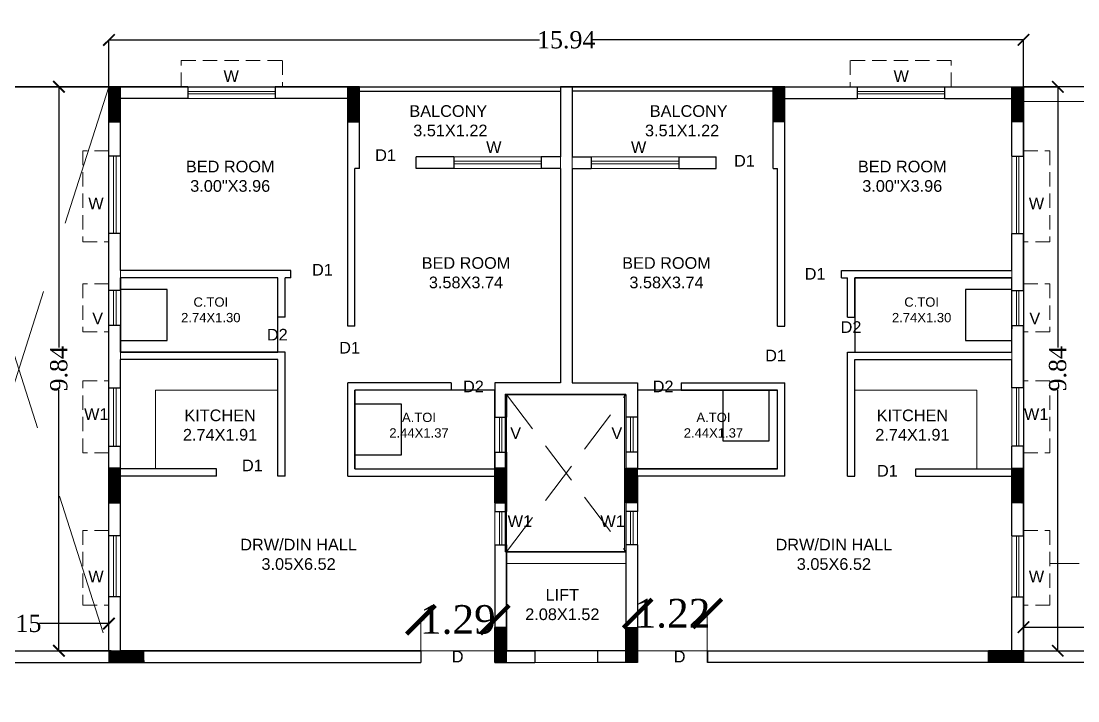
# Model space of a CAD drawing. Header units: metres. Extents: x 0 to 63445, y 32361 to 32804.
# Drawn here: x 63182.83 to 63201.25, y 32635.1 to 32646.96 of the extents above; entities that cross this region are included whole.
import ezdxf

# ---------------------------------------------------------------- set-up
doc = ezdxf.new("R2010")
doc.units = ezdxf.units.M
doc.header["$MEASUREMENT"] = 0
doc.header["$PDMODE"] = 34
doc.header["$PDSIZE"] = -10
for name, pattern in [('CONTINULUS', [0]), ('DASHED', [0.75, 0.5, -0.25]), ('DASHED2', [0.375, 0.25, -0.125])]:
    doc.linetypes.add(name, pattern=pattern)
doc.layers.get('0').update_dxf_attribs({"lineweight": 25})
doc.layers.add('BLK_1_FLR_4_BATH', color=3, linetype='Continuous', plot=False)
doc.layers.add('BLK_1_FLR_4_WATER_CLOSET', color=2, linetype='Continuous', plot=False)
for name, color, linetype, lineweight in [('BLK_1_FLR_4_BLT_UP_AREA', 14, 'DASHED', 9), ('BLK_1_FLR_4_BLT_UP_AREA_DEDUCT', 41, 'DASHED', 9), ('BLK_1_FLR_4_EXIT_WIDTH_DOOR', 7, 'Continuous', 0), ('BLK_1_FLR_4_LIFT_1', 1, 'DASHED', 9), ('BLK_1_FLR_4_UNITFA', 7, 'Continuous', 0), ('COLUMN', 1, 'Continuous', 30), ('elev', 252, 'Continuous', 20), ('hatch', 251, 'Continuous', 20), ('STEPS', 114, 'Continuous', 20), ('TEXT-2', 65, 'Continuous', 18), ('wall', 7, 'Continuous', 30), ('window', 154, 'Continuous', 9)]:
    doc.layers.add(name, color=color, linetype=linetype, lineweight=lineweight)
doc.layers.add('text', color=65, linetype='Continuous')
doc.styles.add('AutoDCRFont', font='arial.ttf')
doc.styles.get("Standard").update_dxf_attribs({"font": 'arial.ttf', "height": 0.4})
doc.styles.add('TNR', font='times.ttf', dxfattribs={"height": 0.5})
doc.dimstyles.new('ARCHANA', dxfattribs={"dimscale": 0, "dimtxt": 0.5, "dimasz": 0.5, "dimexe": 0, "dimexo": 0, "dimgap": 0, "dimtad": 0, "dimzin": 0, "dimdsep": 46, "dimtxsty": 'TNR', "dimblk": 'ARCHTICK', "dimcen": 0.09, "dimclrd": 36, "dimclre": 36, "dimclrt": 7, "dimadec": 0, "dimazin": 0, "dimtfac": 1, "dimtofl": 0, "dimtmove": 0, "dimatfit": 3, "dimldrblk": 'ARCHTICK', "dimfxl": 1, "dimfrac": 2, "dimtolj": 1, "dimtzin": 0, "dimlwd": -1, "dimlwe": -1, "dimarcsym": 0})

# ---------------------------------------------------------------- blocks, each defined once
blk = doc.blocks.new('A$C7D115503')
at = {"layer": 'COLUMN', "ltscale": 3}
h = blk.add_hatch(dxfattribs=at)
h.set_pattern_fill('ANSI31', color=256, style=0)
h.paths.add_polyline_path([(-14.36, -11.59), (-6.36, -11.59), (-6.36, 12.41), (-14.36, 12.41)])
at = {"layer": 'COLUMN', "ltscale": 0.05}
for p, q in [((-14.36, 12.41), (-6.36, 12.41)), ((-14.36, 12.41), (-14.36, -11.59)), ((-6.36, 12.41), (-6.36, -11.59)), ((-6.36, -11.59), (-14.36, -11.59))]:
    blk.add_line(p, q, dxfattribs=at)
blk = doc.blocks.new('_ArchTick')
at = {"color": 0, "linetype": 'ByBlock', "const_width": 0.15}
blk.add_lwpolyline([(-0.5, -0.5), (0.5, 0.5)], dxfattribs=at)
blk = doc.blocks.new('*D677')
at = {"layer": 'Defpoints', "color": 0, "ltscale": 0.5, "transparency": 16777216}
for p in [(63184.36, 32636.449), (63181.212, 32635.975), (63184.36, 32635.975)]:
    blk.add_point(p, dxfattribs=at)
at = {"layer": 'wall', "color": 36, "ltscale": 0.5, "transparency": 16777216}
for p, q in [((63181.212, 32635.975), (63181.212, 32636.449)), ((63181.212, 32636.449), (63182.422, 32636.449)), ((63184.36, 32636.449), (63183.15, 32636.449)), ((63184.36, 32635.975), (63184.36, 32636.449))]:
    blk.add_line(p, q, dxfattribs=at)
at = {"layer": 'wall', "color": 36, "ltscale": 0.5, "transparency": 16777216, "xscale": 0.2, "yscale": 0.2, "zscale": 0.2, "rotation": 180}
blk.add_blockref('_ArchTick', (63181.212, 32636.449), dxfattribs=at)
at = {"layer": 'wall', "color": 36, "ltscale": 0.5, "transparency": 16777216, "xscale": 0.2, "yscale": 0.2, "zscale": 0.2}
blk.add_blockref('_ArchTick', (63184.36, 32636.449), dxfattribs=at)
at = {"layer": 'wall', "color": 7, "ltscale": 0.5, "transparency": 16777216, "insert": (63182.786, 32636.449), "char_height": 0.5, "attachment_point": 5, "style": 'TNR'}
blk.add_mtext('\\A1;{\\H0.6x;3.15}', dxfattribs=at)
blk = doc.blocks.new('*D678')
at = {"layer": 'Defpoints', "color": 0, "ltscale": 0.5, "transparency": 16777216}
for p in [(63183.487, 32645.814), (63184.36, 32645.814), (63184.36, 32635.975)]:
    blk.add_point(p, dxfattribs=at)
at = {"layer": 'wall', "color": 36, "ltscale": 0.5, "transparency": 16777216}
for p, q in [((63184.36, 32645.814), (63183.487, 32645.814)), ((63183.487, 32645.814), (63183.487, 32641.265)), ((63183.487, 32635.975), (63183.487, 32640.523)), ((63184.36, 32635.975), (63183.487, 32635.975))]:
    blk.add_line(p, q, dxfattribs=at)
at = {"layer": 'wall', "color": 36, "ltscale": 0.5, "transparency": 16777216, "xscale": 0.2, "yscale": 0.2, "zscale": 0.2}
for p, rotation in [((63183.487, 32645.814), 90), ((63183.487, 32635.975), 270)]:
    blk.add_blockref('_ArchTick', p, dxfattribs=dict(at, rotation=rotation))
at = {"layer": 'wall', "color": 7, "ltscale": 0.5, "transparency": 16777216, "insert": (63183.487, 32640.894), "char_height": 0.5, "attachment_point": 5, "rotation": 90, "style": 'TNR'}
blk.add_mtext('\\A1;{\\H0.6x;9.84}', dxfattribs=at)
blk = doc.blocks.new('*D679')
at = {"layer": 'Defpoints', "color": 0, "ltscale": 0.5, "transparency": 16777216}
for p in [(63200.304, 32645.812), (63200.304, 32635.975), (63200.902, 32635.975)]:
    blk.add_point(p, dxfattribs=at)
at = {"layer": 'wall', "color": 36, "ltscale": 0.5, "transparency": 16777216}
for p, q in [((63200.304, 32645.812), (63200.902, 32645.812)), ((63200.902, 32645.812), (63200.902, 32641.265)), ((63200.902, 32635.975), (63200.902, 32640.523)), ((63200.304, 32635.975), (63200.902, 32635.975))]:
    blk.add_line(p, q, dxfattribs=at)
at = {"layer": 'wall', "color": 36, "ltscale": 0.5, "transparency": 16777216, "xscale": 0.2, "yscale": 0.2, "zscale": 0.2}
for p, rotation in [((63200.902, 32645.812), 90), ((63200.902, 32635.975), 270)]:
    blk.add_blockref('_ArchTick', p, dxfattribs=dict(at, rotation=rotation))
at = {"layer": 'wall', "color": 7, "ltscale": 0.5, "transparency": 16777216, "insert": (63200.902, 32640.894), "char_height": 0.5, "attachment_point": 5, "rotation": 90, "style": 'TNR'}
blk.add_mtext('\\A1;{\\H0.6x;9.84}', dxfattribs=at)
blk = doc.blocks.new('*D680')
at = {"layer": 'Defpoints', "color": 0, "ltscale": 0.5, "transparency": 16777216}
for p in [(63200.304, 32636.386), (63200.304, 32635.975), (63203.75, 32635.975)]:
    blk.add_point(p, dxfattribs=at)
at = {"layer": 'wall', "color": 36, "ltscale": 0.5, "transparency": 16777216}
for p, q in [((63200.304, 32635.975), (63200.304, 32636.386)), ((63200.304, 32636.386), (63201.663, 32636.386)), ((63203.75, 32636.386), (63202.391, 32636.386)), ((63203.75, 32635.975), (63203.75, 32636.386))]:
    blk.add_line(p, q, dxfattribs=at)
at = {"layer": 'wall', "color": 36, "ltscale": 0.5, "transparency": 16777216, "xscale": 0.2, "yscale": 0.2, "zscale": 0.2, "rotation": 180}
blk.add_blockref('_ArchTick', (63200.304, 32636.386), dxfattribs=at)
at = {"layer": 'wall', "color": 36, "ltscale": 0.5, "transparency": 16777216, "xscale": 0.2, "yscale": 0.2, "zscale": 0.2}
blk.add_blockref('_ArchTick', (63203.75, 32636.386), dxfattribs=at)
at = {"layer": 'wall', "color": 7, "ltscale": 0.5, "transparency": 16777216, "insert": (63202.027, 32636.386), "char_height": 0.5, "attachment_point": 5, "style": 'TNR'}
blk.add_mtext('\\A1;{\\H0.6x;3.45}', dxfattribs=at)
blk = doc.blocks.new('*D670')
at = {"layer": 'Defpoints', "color": 0, "ltscale": 0.5, "transparency": 16777216}
for p in [(63184.36, 32646.631), (63184.36, 32645.812), (63200.304, 32645.812)]:
    blk.add_point(p, dxfattribs=at)
at = {"layer": 'wall', "color": 36, "ltscale": 0.5, "transparency": 16777216}
for p, q in [((63184.36, 32645.812), (63184.36, 32646.631)), ((63184.36, 32646.631), (63191.867, 32646.631)), ((63200.304, 32646.631), (63192.797, 32646.631)), ((63200.304, 32645.812), (63200.304, 32646.631))]:
    blk.add_line(p, q, dxfattribs=at)
at = {"layer": 'wall', "color": 36, "ltscale": 0.5, "transparency": 16777216, "xscale": 0.2, "yscale": 0.2, "zscale": 0.2, "rotation": 180}
blk.add_blockref('_ArchTick', (63184.36, 32646.631), dxfattribs=at)
at = {"layer": 'wall', "color": 36, "ltscale": 0.5, "transparency": 16777216, "xscale": 0.2, "yscale": 0.2, "zscale": 0.2}
blk.add_blockref('_ArchTick', (63200.304, 32646.631), dxfattribs=at)
at = {"layer": 'wall', "color": 7, "ltscale": 0.5, "transparency": 16777216, "insert": (63192.332, 32646.631), "char_height": 0.5, "attachment_point": 5, "style": 'TNR'}
blk.add_mtext('\\A1;{\\H0.6x;15.94}', dxfattribs=at)
blk = doc.blocks.new('*D1017')
at = {"layer": 'BLK_1_FLR_4_EXIT_WIDTH_DOOR', "color": 36, "ltscale": 0.5, "transparency": 16777216}
for p, q in [((63189.799, 32635.772), (63189.799, 32636.516)), ((63189.799, 32636.516), (63189.857, 32636.516)), ((63191.088, 32636.516), (63191.03, 32636.516)), ((63191.088, 32635.772), (63191.088, 32636.516))]:
    blk.add_line(p, q, dxfattribs=at)
at = {"layer": 'Defpoints', "color": 0, "ltscale": 0.5, "transparency": 16777216}
for p in [(63191.088, 32636.516), (63189.799, 32635.772), (63191.088, 32635.772)]:
    blk.add_point(p, dxfattribs=at)
at = {"layer": 'BLK_1_FLR_4_EXIT_WIDTH_DOOR', "color": 36, "ltscale": 0.5, "transparency": 16777216, "xscale": 0.5, "yscale": 0.5, "zscale": 0.5, "rotation": 180}
blk.add_blockref('_ArchTick', (63189.799, 32636.516), dxfattribs=at)
at = {"layer": 'BLK_1_FLR_4_EXIT_WIDTH_DOOR', "color": 36, "ltscale": 0.5, "transparency": 16777216, "xscale": 0.5, "yscale": 0.5, "zscale": 0.5}
blk.add_blockref('_ArchTick', (63191.088, 32636.516), dxfattribs=at)
at = {"layer": 'BLK_1_FLR_4_EXIT_WIDTH_DOOR', "color": 7, "ltscale": 0.5, "transparency": 16777216, "insert": (63190.443, 32636.516), "char_height": 0.5, "attachment_point": 5, "style": 'TNR'}
blk.add_mtext('\\A1;1.29', dxfattribs=at)
blk = doc.blocks.new('*D1018')
at = {"layer": 'BLK_1_FLR_4_EXIT_WIDTH_DOOR', "color": 36, "ltscale": 0.5, "transparency": 16777216}
for p, q in [((63193.577, 32635.772), (63193.577, 32636.624)), ((63193.577, 32636.624), (63193.597, 32636.624)), ((63194.792, 32636.624), (63194.772, 32636.624)), ((63194.792, 32635.772), (63194.792, 32636.624))]:
    blk.add_line(p, q, dxfattribs=at)
at = {"layer": 'Defpoints', "color": 0, "ltscale": 0.5, "transparency": 16777216}
for p in [(63194.792, 32636.624), (63193.577, 32635.772), (63194.792, 32635.772)]:
    blk.add_point(p, dxfattribs=at)
at = {"layer": 'BLK_1_FLR_4_EXIT_WIDTH_DOOR', "color": 36, "ltscale": 0.5, "transparency": 16777216, "xscale": 0.5, "yscale": 0.5, "zscale": 0.5, "rotation": 180}
blk.add_blockref('_ArchTick', (63193.577, 32636.624), dxfattribs=at)
at = {"layer": 'BLK_1_FLR_4_EXIT_WIDTH_DOOR', "color": 36, "ltscale": 0.5, "transparency": 16777216, "xscale": 0.5, "yscale": 0.5, "zscale": 0.5}
blk.add_blockref('_ArchTick', (63194.792, 32636.624), dxfattribs=at)
at = {"layer": 'BLK_1_FLR_4_EXIT_WIDTH_DOOR', "color": 7, "ltscale": 0.5, "transparency": 16777216, "insert": (63194.184, 32636.624), "char_height": 0.5, "attachment_point": 5, "style": 'TNR'}
blk.add_mtext('\\A1;1.22', dxfattribs=at)

msp = doc.modelspace()

# ---------------------------------------------------------------- linework, layer by layer
at = {"layer": 'BLK_1_FLR_4_BATH', "color": 3}
for points in [[(63187.3028, 32642.4799), (63184.5633, 32642.4799), (63184.5633, 32641.1832), (63187.3028, 32641.1832)], [(63200.101, 32642.4799), (63197.3615, 32642.4799), (63197.3615, 32641.1832), (63200.101, 32641.1832)], [(63191.0875, 32640.5216), (63188.649, 32640.5216), (63188.649, 32639.15), (63191.0875, 32639.15)], [(63196.0152, 32640.5216), (63193.5767, 32640.5216), (63193.5767, 32639.15), (63196.0152, 32639.15)]]:
    msp.add_lwpolyline(points, close=True, dxfattribs=at)
at = {"layer": 'BLK_1_FLR_4_BLT_UP_AREA', "color": 14, "linetype": 'CONTINULUS', "ltscale": 0.05}
msp.add_lwpolyline([(63233.1569, 32645.8136), (63170.8973, 32645.8136), (63170.8973, 32644.2047), (63170.2876, 32644.2047), (63170.2876, 32642.3547), (63169.778, 32642.3547), (63169.778, 32642.3547), (63169.778, 32635.9241), (63170.8973, 32635.9241), (63170.8973, 32633.4856), (63169.778, 32633.4856), (63169.778, 32627.055), (63170.2876, 32627.055), (63170.2876, 32625.205), (63170.8973, 32625.205), (63170.8973, 32623.5961), (63233.1569, 32623.5961)], dxfattribs=at)
at = {"layer": 'BLK_1_FLR_4_BLT_UP_AREA_DEDUCT', "color": 14, "linetype": 'Continuous'}
for points in [[(63184.3601, 32635.9749), (63181.1886, 32635.9749), (63181.1886, 32645.8195), (63184.3601, 32645.8195)], [(63203.7499, 32635.7776), (63200.3042, 32635.7776), (63200.3042, 32645.8195), (63203.7499, 32645.8195)], [(63193.3507, 32640.4513), (63191.2678, 32640.4513), (63191.2678, 32637.7021), (63193.3507, 32637.7021)], [(63191.2907, 32637.4989), (63193.3736, 32637.4989), (63193.3736, 32635.9749), (63191.2907, 32635.9749)]]:
    msp.add_lwpolyline(points, close=True, dxfattribs=at)
at = {"layer": 'BLK_1_FLR_4_LIFT_1', "color": 1, "linetype": 'CONTINULUS', "ltscale": 0.05}
msp.add_lwpolyline([(63193.3736, 32637.4989), (63191.2907, 32637.4989), (63191.2907, 32635.9749), (63193.3736, 32635.9749)], close=True, dxfattribs=at)
at = {"layer": 'BLK_1_FLR_4_UNITFA', "color": 3, "ltscale": 0.5}
for points in [[(63192.2305, 32645.7363), (63192.2305, 32640.6486), (63191.0875, 32640.6486), (63191.0875, 32635.9749), (63184.5633, 32635.9749), (63184.5633, 32645.6093), (63188.5982, 32645.6093), (63188.5982, 32645.7363), (63192.2305, 32645.7363)], [(63192.4338, 32645.7363), (63192.4338, 32640.6486), (63193.5768, 32640.6486), (63193.5768, 32635.9749), (63200.101, 32635.9749), (63200.101, 32645.6093), (63196.0661, 32645.6093), (63196.0661, 32645.7363), (63192.4338, 32645.7363)]]:
    msp.add_lwpolyline(points, close=True, dxfattribs=at)
at = {"layer": 'BLK_1_FLR_4_WATER_CLOSET', "color": 3}
for points in [[(63185.372, 32642.274), (63184.5633, 32642.274), (63184.5633, 32641.3891), (63185.372, 32641.3891)], [(63200.101, 32642.274), (63199.2923, 32642.274), (63199.2923, 32641.3891), (63200.101, 32641.3891)], [(63195.8683, 32640.5216), (63195.0596, 32640.5216), (63195.0596, 32639.6367), (63195.8683, 32639.6367)], [(63189.4577, 32640.2783), (63188.649, 32640.2783), (63188.649, 32639.3933), (63189.4577, 32639.3933)]]:
    msp.add_lwpolyline(points, close=True, dxfattribs=at)
at = {"layer": 'elev', "ltscale": 0.05}
for p, q in [((63185.1729, 32639.15), (63185.1729, 32640.5216)), ((63187.3028, 32640.5216), (63185.1729, 32640.5216)), ((63197.3615, 32640.5216), (63199.4914, 32640.5216)), ((63199.4914, 32639.15), (63199.4914, 32640.5216))]:
    msp.add_line(p, q, dxfattribs=at)
at = {"layer": 'elev', "linetype": 'DASHED2', "ltscale": 3}
for p, q in [((63191.2907, 32640.4454), (63193.3736, 32637.7021)), ((63191.2907, 32637.7021), (63193.3736, 32640.4454))]:
    msp.add_line(p, q, dxfattribs=at)
at = {"layer": 'hatch', "linetype": 'DASHED2', "ltscale": 10}
for p, q in [((63181.2116, 32645.8136), (63184.3601, 32635.9749)), ((63184.3601, 32645.8125), (63181.2116, 32635.9749))]:
    msp.add_line(p, q, dxfattribs=at)
at = {"layer": 'hatch'}
for p, q in [((63191.786, 32635.9749), (63193.0053, 32635.9749)), ((63191.786, 32635.7717), (63193.0053, 32635.7717))]:
    msp.add_line(p, q, dxfattribs=at)
at = {"layer": 'STEPS'}
for p, q in [((63200.3042, 32645.8125), (63203.7499, 32645.8125)), ((63200.3042, 32645.5585), (63203.7499, 32645.5585)), ((63201.2745, 32637.4989), (63200.7614, 32637.4989)), ((63203.7499, 32635.9749), (63200.3042, 32635.9749)), ((63203.7499, 32635.7717), (63200.3042, 32635.7717))]:
    msp.add_line(p, q, dxfattribs=at)
at = {"layer": 'wall'}
for p, q in [((63181.2116, 32645.8136), (63184.3601, 32645.8136)), ((63191.2907, 32637.7021), (63193.3736, 32637.7021)), ((63191.2907, 32637.7021), (63193.3736, 32637.7021)), ((63181.2116, 32635.9749), (63189.7994, 32635.9749)), ((63191.2907, 32635.9749), (63191.786, 32635.9749)), ((63191.786, 32635.9749), (63191.786, 32635.7717)), ((63193.3736, 32635.9749), (63192.8783, 32635.9749)), ((63192.8783, 32635.9749), (63192.8783, 32635.7717)), ((63181.2116, 32635.7717), (63189.7994, 32635.7717)), ((63191.0875, 32635.7717), (63191.786, 32635.7717)), ((63193.5768, 32635.7717), (63192.8783, 32635.7717))]:
    msp.add_line(p, q, dxfattribs=at)
at = {"layer": 'wall', "ltscale": 0.05}
for p, q in [((63184.3601, 32644.6051), (63184.3601, 32645.8125)), ((63185.7358, 32645.8125), (63184.3601, 32645.8125)), ((63188.522, 32645.8125), (63187.2598, 32645.8125)), ((63188.522, 32645.2029), (63188.522, 32645.8125)), ((63188.522, 32645.8125), (63192.2305, 32645.8125)), ((63188.5982, 32645.2029), (63188.5982, 32645.7363)), ((63188.5982, 32645.7363), (63192.2305, 32645.7363)), ((63192.2305, 32645.8125), (63192.2305, 32644.5933)), ((63192.2305, 32645.8125), (63192.4338, 32645.8125)), ((63192.2305, 32645.8125), (63192.2305, 32644.5933)), ((63192.4338, 32645.8125), (63192.2305, 32645.8125)), ((63192.4338, 32645.8125), (63192.2305, 32645.8125)), ((63192.2305, 32645.8125), (63192.4338, 32645.8125)), ((63192.4338, 32645.8125), (63192.4338, 32644.5933)), ((63196.1423, 32645.8125), (63192.4338, 32645.8125)), ((63192.4338, 32645.8125), (63192.4338, 32644.5933)), ((63196.0661, 32645.7363), (63192.4338, 32645.7363)), ((63196.0661, 32645.2029), (63196.0661, 32645.7363)), ((63196.1423, 32645.8125), (63197.4045, 32645.8125)), ((63196.1423, 32645.2029), (63196.1423, 32645.8125)), ((63198.9285, 32645.8125), (63200.3042, 32645.8125)), ((63200.3042, 32644.6051), (63200.3042, 32645.8125)), ((63184.5633, 32644.6051), (63184.5633, 32645.6093)), ((63185.7358, 32645.6093), (63184.5633, 32645.6093)), ((63185.7358, 32645.6093), (63185.7358, 32645.622)), ((63188.522, 32645.6093), (63187.2598, 32645.6093)), ((63196.1423, 32645.6093), (63197.4045, 32645.6093)), ((63198.9285, 32645.6093), (63198.9285, 32645.622)), ((63198.9285, 32645.6093), (63200.101, 32645.6093)), ((63200.101, 32644.6051), (63200.101, 32645.6093)), ((63188.522, 32641.6393), (63188.522, 32645.2029)), ((63188.7252, 32644.39), (63188.7252, 32645.2029)), ((63195.9391, 32644.39), (63195.9391, 32645.2029)), ((63196.1423, 32641.6393), (63196.1423, 32645.2029)), ((63190.3718, 32644.5933), (63189.7159, 32644.5933)), ((63189.7159, 32644.39), (63189.7159, 32644.5933)), ((63192.2305, 32644.5933), (63191.8958, 32644.5933)), ((63192.4338, 32644.5933), (63192.7685, 32644.5933)), ((63194.2925, 32644.5933), (63194.9484, 32644.5933)), ((63194.9484, 32644.39), (63194.9484, 32644.5933)), ((63188.7252, 32644.39), (63188.649, 32644.39)), ((63188.649, 32641.6393), (63188.649, 32644.39)), ((63190.3718, 32644.39), (63189.7159, 32644.39)), ((63192.2305, 32644.39), (63191.8958, 32644.39)), ((63192.2305, 32644.39), (63192.2305, 32640.6486)), ((63192.2305, 32644.39), (63192.2305, 32640.6486)), ((63192.4338, 32644.39), (63192.7685, 32644.39)), ((63192.4338, 32644.39), (63192.4338, 32640.6486)), ((63192.4338, 32644.39), (63192.4338, 32640.6486)), ((63194.2925, 32644.39), (63194.9484, 32644.39)), ((63195.9391, 32644.39), (63196.0153, 32644.39)), ((63196.0153, 32641.6393), (63196.0153, 32644.39)), ((63184.3601, 32642.2579), (63184.3601, 32643.2514)), ((63184.5633, 32642.6069), (63184.5633, 32643.2514)), ((63200.101, 32642.6069), (63200.101, 32643.2514)), ((63200.3042, 32642.2579), (63200.3042, 32643.2514)), ((63187.4298, 32642.6069), (63184.5633, 32642.6069)), ((63187.5314, 32642.6069), (63184.5633, 32642.6069)), ((63187.5314, 32642.4799), (63187.5314, 32642.6069)), ((63197.1329, 32642.6069), (63200.101, 32642.6069)), ((63197.1329, 32642.4799), (63197.1329, 32642.6069)), ((63197.2345, 32642.6069), (63200.101, 32642.6069)), ((63184.5633, 32642.2579), (63184.5633, 32642.4799)), ((63187.3028, 32642.4799), (63184.5633, 32642.4799)), ((63187.3028, 32642.4799), (63184.5633, 32642.4799)), ((63187.3028, 32641.7929), (63187.3028, 32642.4799)), ((63187.5314, 32642.4799), (63187.4298, 32642.4799)), ((63187.4298, 32641.7929), (63187.4298, 32642.4799)), ((63197.1329, 32642.4799), (63197.2345, 32642.4799)), ((63197.2345, 32641.7929), (63197.2345, 32642.4799)), ((63197.3615, 32642.4799), (63200.101, 32642.4799)), ((63197.3615, 32642.4799), (63200.101, 32642.4799)), ((63197.3615, 32641.7929), (63197.3615, 32642.4799)), ((63200.101, 32642.2579), (63200.101, 32642.4799)), ((63184.3601, 32640.5595), (63184.3601, 32641.6483)), ((63184.5633, 32641.1832), (63184.5633, 32641.6483)), ((63187.4298, 32641.7929), (63187.3028, 32641.7929)), ((63197.2345, 32641.7929), (63197.3615, 32641.7929)), ((63200.101, 32641.1832), (63200.101, 32641.6483)), ((63200.3042, 32640.5595), (63200.3042, 32641.6483)), ((63188.649, 32641.6393), (63188.522, 32641.6393)), ((63188.649, 32641.6393), (63188.522, 32641.6393)), ((63196.0153, 32641.6393), (63196.1423, 32641.6393)), ((63196.0153, 32641.6393), (63196.1423, 32641.6393)), ((63187.4298, 32641.1832), (63184.5633, 32641.1832)), ((63187.4298, 32639.023), (63187.4298, 32641.1832)), ((63197.2345, 32641.1832), (63200.101, 32641.1832)), ((63197.2345, 32639.023), (63197.2345, 32641.1832)), ((63184.5633, 32640.5595), (63184.5633, 32641.0562)), ((63187.3028, 32641.0562), (63184.5633, 32641.0562)), ((63187.3028, 32639.023), (63187.3028, 32641.0562)), ((63197.3615, 32641.0562), (63200.101, 32641.0562)), ((63197.3615, 32639.023), (63197.3615, 32641.0562)), ((63200.101, 32640.5595), (63200.101, 32641.0562)), ((63190.3255, 32640.6486), (63188.522, 32640.6486)), ((63188.522, 32639.023), (63188.522, 32640.6486)), ((63190.3255, 32640.6486), (63190.3255, 32640.5216)), ((63192.2305, 32640.6486), (63191.0875, 32640.6486)), ((63191.0875, 32640.6486), (63191.0875, 32640.0473)), ((63192.4338, 32640.6486), (63193.5768, 32640.6486)), ((63193.5768, 32640.6486), (63193.5768, 32640.0473)), ((63194.3388, 32640.6486), (63196.1423, 32640.6486)), ((63194.3388, 32640.6486), (63194.3388, 32640.5216)), ((63196.1423, 32639.023), (63196.1423, 32640.6486)), ((63190.3255, 32640.5216), (63188.649, 32640.5216)), ((63188.649, 32639.15), (63188.649, 32640.5216)), ((63193.3736, 32640.4454), (63191.2907, 32640.4454)), ((63191.2907, 32640.4454), (63191.2907, 32640.0473)), ((63193.3736, 32640.4454), (63193.3736, 32640.0473)), ((63194.3388, 32640.5216), (63196.0153, 32640.5216)), ((63196.0153, 32639.15), (63196.0153, 32640.5216)), ((63184.3601, 32637.9797), (63184.3601, 32639.5434)), ((63184.5633, 32639.15), (63184.5633, 32639.5434)), ((63191.0875, 32639.4377), (63191.0875, 32639.15)), ((63191.2907, 32639.4377), (63191.2907, 32638.4047)), ((63193.3736, 32639.4377), (63193.3736, 32638.4047)), ((63193.5768, 32639.4377), (63193.5768, 32639.15)), ((63200.101, 32639.15), (63200.101, 32639.5434)), ((63200.3042, 32637.9797), (63200.3042, 32639.5434)), ((63186.236, 32639.15), (63184.5633, 32639.15)), ((63186.236, 32639.023), (63186.236, 32639.15)), ((63188.649, 32639.15), (63191.0875, 32639.15)), ((63196.0153, 32639.15), (63193.5768, 32639.15)), ((63198.4283, 32639.023), (63198.4283, 32639.15)), ((63198.4283, 32639.15), (63200.101, 32639.15)), ((63184.5633, 32637.9797), (63184.5633, 32639.023)), ((63186.236, 32639.023), (63184.5633, 32639.023)), ((63187.4298, 32639.023), (63187.3028, 32639.023)), ((63188.522, 32639.023), (63191.0875, 32639.023)), ((63191.0875, 32639.023), (63191.0875, 32638.4047)), ((63196.1423, 32639.023), (63193.5768, 32639.023)), ((63193.5768, 32639.023), (63193.5768, 32638.4047)), ((63197.2345, 32639.023), (63197.3615, 32639.023)), ((63198.4283, 32639.023), (63200.101, 32639.023)), ((63200.101, 32637.9797), (63200.101, 32639.023)), ((63191.0875, 32637.8205), (63191.0875, 32635.7717)), ((63191.2907, 32637.8205), (63191.2907, 32637.7021)), ((63193.3736, 32637.8205), (63193.3736, 32637.7021)), ((63193.5768, 32637.8205), (63193.5768, 32635.7717)), ((63191.2907, 32637.7021), (63191.2907, 32635.9749)), ((63193.3736, 32637.7021), (63193.3736, 32635.9749)), ((63184.3601, 32635.9749), (63184.3601, 32636.9129)), ((63184.5633, 32635.9749), (63184.5633, 32636.9129)), ((63200.101, 32635.9749), (63200.101, 32636.9129)), ((63200.3042, 32635.9749), (63200.3042, 32636.9129)), ((63189.7994, 32635.9749), (63184.5633, 32635.9749)), ((63189.7994, 32635.9749), (63189.7994, 32635.7717)), ((63194.7922, 32635.9749), (63200.101, 32635.9749)), ((63194.7922, 32635.9749), (63194.7922, 32635.7717))]:
    msp.add_line(p, q, dxfattribs=at)
at = {"layer": 'wall', "ltscale": 3}
for p, q in [((63185.7358, 32645.8125), (63185.7358, 32645.6093)), ((63187.2598, 32645.8125), (63187.2598, 32645.6093)), ((63197.4045, 32645.8125), (63197.4045, 32645.6093)), ((63198.9285, 32645.8125), (63198.9285, 32645.6093)), ((63184.5633, 32644.6051), (63184.3601, 32644.6051)), ((63190.3718, 32644.5933), (63190.3718, 32644.39)), ((63191.8958, 32644.5933), (63191.8958, 32644.39)), ((63192.7685, 32644.5933), (63192.7685, 32644.39)), ((63194.2925, 32644.5933), (63194.2925, 32644.39)), ((63200.101, 32644.6051), (63200.3042, 32644.6051)), ((63184.5633, 32643.2514), (63184.3601, 32643.2514)), ((63200.101, 32643.2514), (63200.3042, 32643.2514)), ((63184.5633, 32642.2579), (63184.3601, 32642.2579)), ((63200.101, 32642.2579), (63200.3042, 32642.2579)), ((63184.5633, 32641.6483), (63184.3601, 32641.6483)), ((63200.101, 32641.6483), (63200.3042, 32641.6483)), ((63184.3601, 32640.5595), (63184.5633, 32640.5595)), ((63200.3042, 32640.5595), (63200.101, 32640.5595)), ((63191.0875, 32640.0473), (63191.2907, 32640.0473)), ((63193.5768, 32640.0473), (63193.3736, 32640.0473)), ((63184.3601, 32639.5434), (63184.5633, 32639.5434)), ((63191.0875, 32639.4377), (63191.2907, 32639.4377)), ((63193.5768, 32639.4377), (63193.3736, 32639.4377)), ((63200.3042, 32639.5434), (63200.101, 32639.5434)), ((63191.0875, 32638.4047), (63191.2907, 32638.4047)), ((63193.5768, 32638.4047), (63193.3736, 32638.4047)), ((63184.5633, 32637.9797), (63184.3601, 32637.9797)), ((63200.101, 32637.9797), (63200.3042, 32637.9797)), ((63191.0875, 32637.8205), (63191.2907, 32637.8205)), ((63193.5768, 32637.8205), (63193.3736, 32637.8205)), ((63184.5633, 32636.9129), (63184.3601, 32636.9129)), ((63200.101, 32636.9129), (63200.3042, 32636.9129))]:
    msp.add_line(p, q, dxfattribs=at)
at = {"layer": 'wall', "ltscale": 0.1}
for p, q in [((63184.5633, 32641.6483), (63184.5633, 32641.5906)), ((63200.101, 32641.6483), (63200.101, 32641.5906)), ((63191.0875, 32639.4377), (63191.0875, 32639.38)), ((63193.5768, 32639.4377), (63193.5768, 32639.38))]:
    msp.add_line(p, q, dxfattribs=at)
at = {"layer": 'wall', "ltscale": 0.5}
msp.add_line((63199.6946, 32635.7717), (63194.7922, 32635.7717), dxfattribs=at)
msp.add_lwpolyline([(63181.2116, 32635.9749), (63184.3601, 32635.9749), (63184.3601, 32645.8136), (63200.3042, 32645.8136), (63200.3042, 32635.9749), (63203.7499, 32635.9749)], dxfattribs=at)
for points in [[(63191.2907, 32640.4454), (63193.3736, 32640.4454), (63193.3736, 32637.7021), (63191.2907, 32637.7021)], [(63191.2907, 32637.7021), (63193.3736, 32637.7021), (63193.3736, 32635.9749), (63191.2907, 32635.9749)]]:
    msp.add_lwpolyline(points, close=True, dxfattribs=at)
at = {"layer": 'window'}
for p, q in [((63187.2598, 32645.8125), (63185.7367, 32645.8125)), ((63187.2598, 32645.7326), (63185.7367, 32645.7326)), ((63197.4045, 32645.8125), (63198.9276, 32645.8125)), ((63197.4045, 32645.7326), (63198.9276, 32645.7326)), ((63187.2598, 32645.6892), (63185.7367, 32645.6892)), ((63187.2598, 32645.6093), (63185.7367, 32645.6093)), ((63197.4045, 32645.6892), (63198.9276, 32645.6892)), ((63197.4045, 32645.6093), (63198.9276, 32645.6093)), ((63184.3601, 32643.2514), (63184.3601, 32644.6051)), ((63184.4401, 32643.2514), (63184.4401, 32644.6051)), ((63184.4834, 32643.2514), (63184.4834, 32644.6051)), ((63184.5633, 32643.2514), (63184.5633, 32644.6051)), ((63191.8958, 32644.5933), (63190.3718, 32644.5933)), ((63192.7685, 32644.5933), (63194.2925, 32644.5933)), ((63200.101, 32643.2514), (63200.101, 32644.6051)), ((63200.1809, 32643.2514), (63200.1809, 32644.6051)), ((63200.2243, 32643.2514), (63200.2243, 32644.6051)), ((63200.3042, 32643.2514), (63200.3042, 32644.6051)), ((63191.8958, 32644.5133), (63190.3727, 32644.5133)), ((63191.8958, 32644.47), (63190.3727, 32644.47)), ((63192.7685, 32644.5133), (63194.2916, 32644.5133)), ((63192.7685, 32644.47), (63194.2916, 32644.47)), ((63191.8958, 32644.39), (63190.3727, 32644.39)), ((63192.7685, 32644.39), (63194.2916, 32644.39)), ((63184.3601, 32642.257), (63184.3601, 32642.2579)), ((63184.3601, 32641.6483), (63184.3602, 32642.2579)), ((63184.44, 32641.6483), (63184.4401, 32642.2579)), ((63184.44, 32642.257), (63184.44, 32642.2579)), ((63184.4833, 32641.6483), (63184.4834, 32642.2579)), ((63184.4833, 32642.257), (63184.4833, 32642.2579)), ((63184.5633, 32642.257), (63184.5633, 32642.2579)), ((63184.5633, 32641.6483), (63184.5634, 32642.2579)), ((63200.101, 32641.6483), (63200.1009, 32642.2579)), ((63200.101, 32642.257), (63200.101, 32642.2579)), ((63200.181, 32641.6483), (63200.1809, 32642.2579)), ((63200.181, 32642.257), (63200.181, 32642.2579)), ((63200.2243, 32641.6483), (63200.2243, 32642.2579)), ((63200.2243, 32642.257), (63200.2243, 32642.2579)), ((63200.3042, 32641.6483), (63200.3041, 32642.2579)), ((63200.3042, 32642.257), (63200.3042, 32642.2579)), ((63184.3601, 32640.5595), (63184.3601, 32639.5434)), ((63184.4401, 32640.5595), (63184.4401, 32639.5434)), ((63184.4834, 32640.5595), (63184.4834, 32639.5434)), ((63184.5633, 32640.5595), (63184.5633, 32639.5434)), ((63200.101, 32640.5595), (63200.101, 32639.5434)), ((63200.1809, 32640.5595), (63200.1809, 32639.5434)), ((63200.2242, 32640.5595), (63200.2242, 32639.5434)), ((63200.3042, 32640.5595), (63200.3042, 32639.5434)), ((63191.0875, 32640.0464), (63191.0875, 32640.0473)), ((63191.0875, 32639.4377), (63191.0875, 32640.0464)), ((63191.1675, 32640.0464), (63191.1675, 32640.0473)), ((63191.1675, 32639.4377), (63191.1675, 32640.0464)), ((63191.2108, 32640.0464), (63191.2108, 32640.0473)), ((63191.2108, 32639.4377), (63191.2108, 32640.0464)), ((63191.2907, 32640.0464), (63191.2907, 32640.0473)), ((63191.2907, 32639.4377), (63191.2907, 32640.0464)), ((63193.3736, 32640.0464), (63193.3736, 32640.0473)), ((63193.3736, 32639.4377), (63193.3736, 32640.0464)), ((63193.4535, 32640.0464), (63193.4535, 32640.0473)), ((63193.4535, 32639.4377), (63193.4535, 32640.0464)), ((63193.4968, 32640.0464), (63193.4968, 32640.0473)), ((63193.4968, 32639.4377), (63193.4968, 32640.0464)), ((63193.5768, 32640.0464), (63193.5768, 32640.0473)), ((63193.5768, 32639.4377), (63193.5768, 32640.0464)), ((63191.0875, 32639.4377), (63191.0875, 32639.4377)), ((63193.5768, 32639.4377), (63193.5768, 32639.4377)), ((63191.0875, 32637.8205), (63191.0875, 32638.4038)), ((63191.1675, 32637.8258), (63191.1675, 32638.4038)), ((63191.2108, 32637.8258), (63191.2108, 32638.4038)), ((63191.2907, 32637.8258), (63191.2907, 32638.4038)), ((63193.3736, 32637.8258), (63193.3736, 32638.4038)), ((63193.4535, 32637.8258), (63193.4535, 32638.4038)), ((63193.4968, 32637.8258), (63193.4968, 32638.4038)), ((63193.5768, 32637.8205), (63193.5768, 32638.4038)), ((63184.3601, 32636.9181), (63184.3601, 32637.9788)), ((63184.4401, 32636.9181), (63184.4401, 32637.9788)), ((63184.4834, 32636.9181), (63184.4834, 32637.9788)), ((63184.5633, 32636.9129), (63184.5633, 32637.9797)), ((63200.101, 32636.9129), (63200.101, 32637.9797)), ((63200.1809, 32636.9181), (63200.1809, 32637.9788)), ((63200.2242, 32636.9181), (63200.2243, 32637.9788)), ((63200.3042, 32636.9181), (63200.3042, 32637.9788))]:
    msp.add_line(p, q, dxfattribs=at)
at = {"layer": 'window', "color": 8, "linetype": 'DASHED2'}
for points in [[(63185.6215, 32645.8125), (63185.6215, 32646.2697), (63187.3837, 32646.2697), (63187.3837, 32645.8125)], [(63199.0428, 32645.8125), (63199.0428, 32646.2697), (63197.2806, 32646.2697), (63197.2806, 32645.8125)], [(63184.3601, 32644.6988), (63183.9029, 32644.6988), (63183.9029, 32643.1071), (63184.3601, 32643.1071)], [(63200.3042, 32644.6988), (63200.7614, 32644.6988), (63200.7614, 32643.1071), (63200.3042, 32643.1071)], [(63184.3601, 32642.3731), (63183.9029, 32642.3731), (63183.9029, 32641.5391), (63184.3601, 32641.5391)], [(63200.3042, 32642.3731), (63200.7614, 32642.3731), (63200.7614, 32641.5391), (63200.3042, 32641.5391)], [(63184.3601, 32639.4292), (63183.9029, 32639.4292), (63183.9029, 32640.6833), (63184.3601, 32640.6833)], [(63200.3042, 32639.4292), (63200.7614, 32639.4292), (63200.7614, 32640.6833), (63200.3042, 32640.6833)], [(63184.3601, 32638.0735), (63183.9029, 32638.0735), (63183.9029, 32636.7685), (63184.3601, 32636.7685)], [(63200.3042, 32638.0735), (63200.7614, 32638.0735), (63200.7614, 32636.7685), (63200.3042, 32636.7685)]]:
    msp.add_lwpolyline(points, dxfattribs=at)

# ---------------------------------------------------------------- block references
at = {"layer": 'COLUMN', "ltscale": 0.05, "yscale": 0.025400733691282, "zscale": 0.025400733691282}
for p, xscale, rotation in [((63184.7249, 32645.5182), -0.025400733691282, 180), ((63188.8869, 32645.5182), -0.025400733691282, 180), ((63195.7774, 32645.5182), 0.025400733691282, 180), ((63199.9394, 32645.5182), 0.025400733691282, 180), ((63184.7249, 32638.8684), -0.025400733691282, 180), ((63191.4523, 32638.8684), -0.025400733691282, 180), ((63193.212, 32638.8684), 0.025400733691282, 180), ((63199.9394, 32638.8684), 0.025400733691282, 180), ((63191.4523, 32636.087), -0.025400733691282, 180), ((63193.212, 32636.087), 0.025400733691282, 180), ((63184.6755, 32635.6101), -0.025400733691282, 90), ((63199.9888, 32635.6101), 0.025400733691282, 270)]:
    msp.add_blockref('A$C7D115503', p, dxfattribs=dict(at, xscale=xscale, rotation=rotation))

# ---------------------------------------------------------------- texts
at = {"layer": 'text'}
for s, insert, char_height, width, attachment_point in [('\\pxqc; BALCONY\\P\\pq*;3.51X1.22', (63190.9592, 32645.4916), 0.203206, 1.445887, 3), ('\\pxqc; BALCONY\\P\\pq*;3.51X1.22', (63193.7051, 32645.4916), 0.203206, 1.445887, 1), ('\\pxqc;D1', (63186.2483, 32644.5195), 0.20321, 5.867919, 7), ('\\pxqc;D1', (63192.5054, 32644.421), 0.20321, 5.867919, 7), ('\\pxqc;BED ROOM\\P3.00"X3.96', (63183.6796, 32644.5238), 0.203206, 5.588511, 1), ('\\pxqc;BED ROOM\\P3.00"X3.96', (63200.9847, 32644.5238), 0.203206, 5.588511, 3), ('\\pxqc;BED ROOM\\P3.58X3.74', (63187.7899, 32642.8407), 0.203206, 5.588511, 1), ('\\pxqc;BED ROOM\\P3.58X3.74', (63196.8744, 32642.8407), 0.203206, 5.588511, 3), ('\\pxqc;D1', (63185.1477, 32642.5192), 0.20321, 5.867919, 7), ('\\pxqc;D1', (63193.7371, 32642.4488), 0.20321, 5.867919, 7), ('\\pxqc;C.TOI\\P2.74X1.30', (63183.9029, 32642.139), 0.162565, 4.465728, 1), ('\\pxqc;C.TOI\\P2.74X1.30', (63200.7614, 32642.139), 0.162565, 4.465728, 3), ('\\pxqc;D2', (63194.3632, 32641.5197), 0.20321, 5.867919, 7), ('\\pxqc;D2', (63184.3601, 32641.3875), 0.20321, 5.867919, 7), ('\\pxqc;D1', (63185.6215, 32641.1601), 0.20321, 5.867919, 7), ('\\pxqc;D1', (63193.048, 32641.0229), 0.20321, 5.867919, 7), ('\\pxqc;D2', (63187.78, 32640.4842), 0.20321, 5.867919, 7), ('\\pxqc;D2', (63191.0875, 32640.4842), 0.20321, 5.867919, 7), ('\\pxqc;KITCHEN\\P2.74X1.91', (63183.5024, 32640.1831), 0.203206, 5.588511, 1), ('\\pxqc;KITCHEN\\P2.74X1.91', (63201.1619, 32640.1831), 0.203206, 5.588511, 3), ('\\pxqc;A.TOI\\P2.44X1.37', (63187.5325, 32640.1271), 0.162565, 4.465728, 1), ('\\pxqc;A.TOI\\P2.44X1.37', (63197.1318, 32640.1271), 0.162565, 4.465728, 3), ('\\pxqc;D1', (63183.9262, 32639.1066), 0.20321, 5.867919, 7), ('\\pxqc;D1', (63194.9969, 32639.0127), 0.20321, 5.867919, 7), ('\\pxqc;DRW/DIN HALL\\P3.05X6.52', (63184.8713, 32637.9282), 0.203206, 5.588511, 1), ('\\pxqc;DRW/DIN HALL\\P3.05X6.52', (63199.793, 32637.9282), 0.203206, 5.588511, 3), ('\\pxqc;LIFT\\P2.08X1.52', (63189.4954, 32637.0518), 0.20321, 5.537709, 1), ('\\pxqc;D', (63187.5057, 32635.7717), 0.20321, 5.867919, 7), ('\\pxqc;D', (63191.3754, 32635.7717), 0.20321, 5.867919, 7)]:
    msp.add_mtext(s, dxfattribs=dict(at, insert=insert, char_height=char_height, width=width, attachment_point=attachment_point))
at = {"layer": 'TEXT-2', "width": 0.183842, "style": 'AutoDCRFont'}
for s, insert, char_height, attachment_point in [('W', (63186.6253, 32646.1023), 0.2032, 3), ('W', (63198.039, 32646.1023), 0.2032, 1), ('W', (63191.2039, 32644.8635), 0.2032, 3), ('W', (63193.4604, 32644.8635), 0.2032, 1), ('W', (63184.2675, 32643.8814), 0.2032, 3), ('W', (63200.3968, 32643.8814), 0.2032, 1), ('V', (63184.2576, 32641.8743), 0.2032, 3), ('V', (63200.4067, 32641.8743), 0.2032, 1), ('W1', (63184.352, 32640.2058), 0.20321, 3), ('W1', (63200.3123, 32640.2058), 0.20321, 1), ('V', (63191.545, 32639.873), 0.2032, 3), ('V', (63193.1193, 32639.873), 0.2032, 1), ('W1', (63191.7366, 32638.336), 0.20321, 3), ('W1', (63192.9277, 32638.336), 0.20321, 1), ('W', (63184.2675, 32637.3734), 0.2032, 3), ('W', (63200.3968, 32637.3734), 0.2032, 1)]:
    msp.add_mtext(s, dxfattribs=dict(at, insert=insert, char_height=char_height, attachment_point=attachment_point))

# ---------------------------------------------------------------- dimensions: what is measured, and where the dimension line sits
at = {"layer": 'BLK_1_FLR_4_EXIT_WIDTH_DOOR', "color": 1, "ltscale": 0.5}
for base, p1, p2, picture, middle in [((63194.7922, 32636.6239), (63193.5768, 32635.7717), (63194.7922, 32635.7717), '*D1018', (63194.1845, 32636.6239)), ((63191.0875, 32636.5155), (63189.7994, 32635.7717), (63191.0875, 32635.7717), '*D1017', (63190.4435, 32636.5155))]:
    dim = msp.add_linear_dim(base=base, p1=p1, p2=p2, dimstyle='ARCHANA', override={"dimscale": 1, "dimfxl": 6, "dimarcsym": 1}, dxfattribs=at)
    dim.commit()
    dim.dimension.update_dxf_attribs({"geometry": picture, "text_midpoint": middle})
at = {"layer": 'wall', "ltscale": 0.5}
for base, p1, p2, angle, picture, middle in [((63184.3601, 32646.6307), (63200.3042, 32645.8125), (63184.3601, 32645.8125), 180, '*D670', (63192.3322, 32646.6307)), ((63183.4875, 32645.8136), (63184.3601, 32635.9749), (63184.3601, 32645.8136), 90, '*D678', (63183.4875, 32640.8942)), ((63200.9019, 32635.9749), (63200.3042, 32645.8125), (63200.3042, 32635.9749), 90, '*D679', (63200.9019, 32640.8937))]:
    dim = msp.add_linear_dim(base=base, p1=p1, p2=p2, angle=angle, text='{\\H0.6x;<>}', dimstyle='ARCHANA', override={"dimscale": 1, "dimtxt": 0.3, "dimasz": 0.2, "dimfxl": 6, "dimarcsym": 1}, dxfattribs=at)
    dim.commit()
    dim.dimension.update_dxf_attribs({"geometry": picture, "text_midpoint": middle})
for base, p1, p2, picture, middle in [((63184.3601, 32636.449), (63181.2116, 32635.9749), (63184.3601, 32635.9749), '*D677', (63182.7858, 32636.449)), ((63200.3042, 32636.3862), (63203.7499, 32635.9749), (63200.3042, 32635.9749), '*D680', (63202.0271, 32636.3862))]:
    dim = msp.add_linear_dim(base=base, p1=p1, p2=p2, text='{\\H0.6x;<>}', dimstyle='ARCHANA', override={"dimscale": 1, "dimtxt": 0.3, "dimasz": 0.2, "dimfxl": 6, "dimarcsym": 1}, dxfattribs=at)
    dim.commit()
    dim.dimension.update_dxf_attribs({"geometry": picture, "text_midpoint": middle})

doc.saveas('drawing.dxf')
